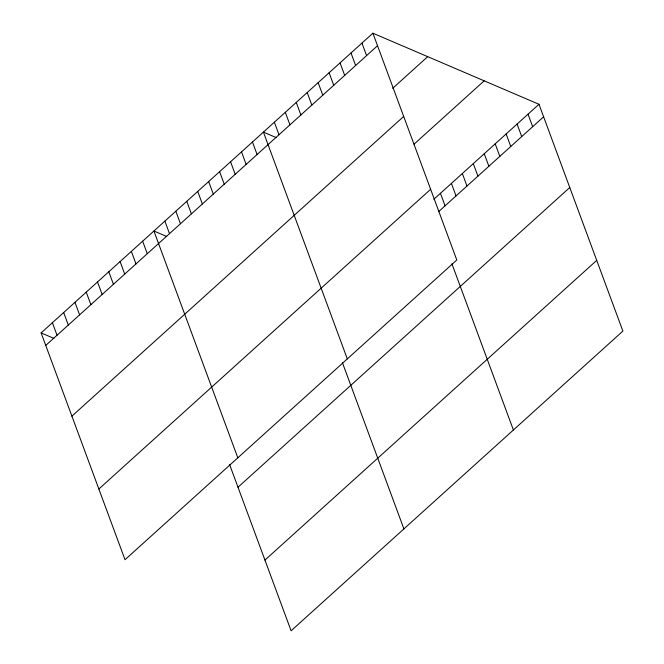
<?xml version="1.0" encoding="UTF-8"?>
<svg xmlns="http://www.w3.org/2000/svg" width="664" height="664" viewBox="0 0 664 664"><rect width="100%" height="100%" fill="white"/><g stroke="black" fill="none" stroke-linecap="round" stroke-linejoin="round"><path stroke-width="1" d="M372.902 33.2L456.799 260.006L125.015 559.711L41.118 332.905L372.902 33.2L538.985 104.29L622.882 331.095L291.098 630.8L229.611 464.568M45.75 345.429L377.534 45.725M392.673 88.304L427.707 56.656M71.911 416.145L403.687 116.441M414.104 144.13L484.172 80.825M98.861 489.003L430.637 189.29M433.874 199.233L538.985 104.29M438.506 211.758L543.617 116.814M237.994 487.235L569.77 187.522M264.944 560.084L596.72 260.379M276.199 137.581L263.409 132.103L347.313 358.909M166.714 236.484L153.923 231.006L237.82 457.811M41.118 332.905L53.908 338.383M528.038 114.175L532.669 126.708M517.082 124.068L521.721 136.593M506.134 133.962L510.774 146.487M495.186 143.847L499.818 156.372M484.239 153.741L488.87 166.266M473.291 163.626L477.922 176.159M462.343 173.52L466.975 186.044M451.395 183.413L456.027 195.938M440.448 193.299L445.079 205.823M451.902 263.766L513.396 429.998M361.955 43.094L366.586 55.618M350.999 52.979L355.638 65.504M340.051 62.872L344.691 75.397M329.103 72.758L333.735 85.291M318.156 82.651L322.787 95.176M307.208 92.545L311.839 105.07M296.26 102.43L300.892 114.955M285.312 112.324L289.944 124.849M274.365 122.209L278.996 134.742M342.416 362.668L403.903 528.901M252.461 141.996L257.101 154.521M241.513 151.882L246.145 164.406M230.566 161.775L235.197 174.3M219.618 171.661L224.249 184.194M208.67 181.554L213.302 194.079M197.723 191.448L202.354 203.972M186.767 201.333L191.406 213.858M175.819 211.227L180.459 223.751M164.871 221.112L169.503 233.645M142.644 241.198L147.275 253.723M131.364 251.382L135.995 263.915M120.084 261.574L124.716 274.099M108.805 271.767L113.436 284.292M97.525 281.959L102.156 294.484M86.237 292.143L90.877 304.676M74.957 302.336L79.597 314.861M63.678 312.528L68.317 325.053M52.398 322.712L57.029 335.245"/></g></svg>
